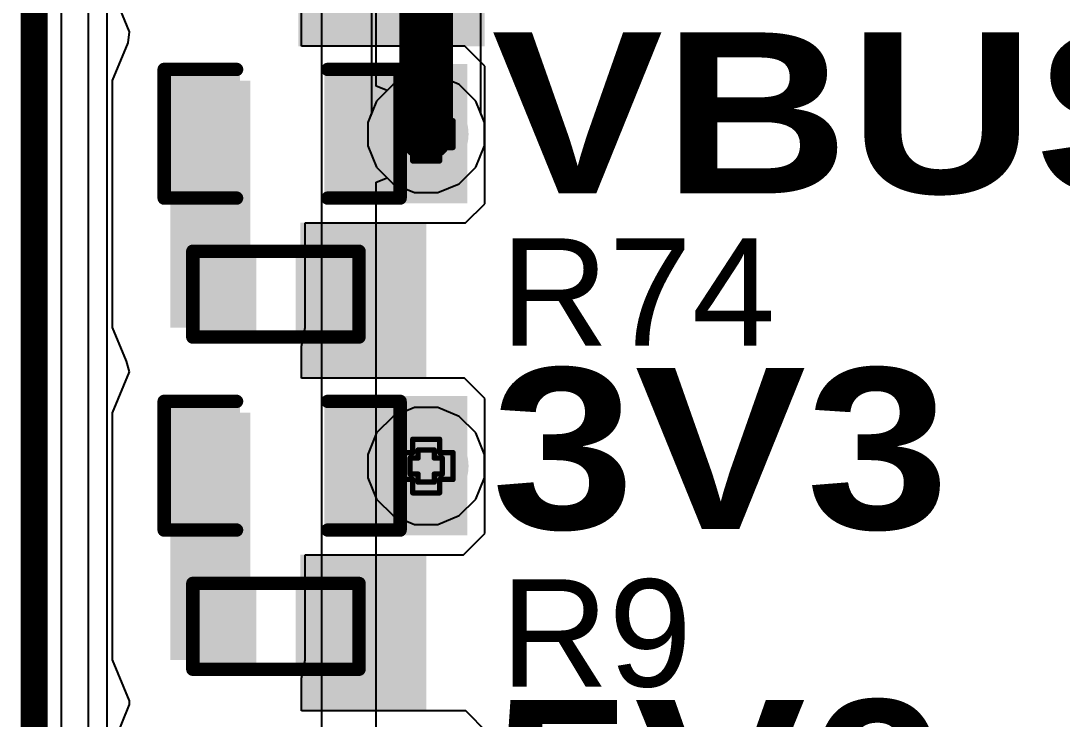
# Model space of a CAD drawing. Header units: inches. Extents: x -4 to 5258, y -4 to 5281.
# Drawn here: x -4.14 to 5.73, y 7.89 to 14.51 of the extents above; entities that cross this region are included whole.
import ezdxf

# ---------------------------------------------------------------- set-up
doc = ezdxf.new("R2010")
doc.units = ezdxf.units.IN
for name, color, linetype in [('Board Outline', 216, 'Continuous'), ('Bottom Layer', 5, 'Continuous'), ('Bottom Solder', 6, 'Continuous'), ('Drill Drawing', 1, 'Continuous'), ('Layer 1', 16, 'Continuous'), ('Layer 2', 76, 'Continuous'), ('Top Layer', 1, 'Continuous'), ('Top Overlay', 2, 'Continuous'), ('Top Paste', 8, 'Continuous'), ('Top Solder', 216, 'Continuous'), ('Via Holes', 16, 'Continuous')]:
    doc.layers.add(name, color=color, linetype=linetype)
doc.styles.add('Arial', font='', dxfattribs={"height": 0.2})
doc.styles.add('Arial Black_Bold', font='', dxfattribs={"height": 0.2})
doc.styles.get('Arial').set_extended_font_data('Arial')
doc.styles.get('Arial Black_Bold').set_extended_font_data('Arial Black', bold=True)

# ---------------------------------------------------------------- blocks, each defined once
blk = doc.blocks.new('R___0402_94')
at = {"layer": 'Top Layer'}
for points in [[(-0.6985, -0.3175), (-0.6985, 0.3175), (-0.2413, 0.3175), (-0.2413, -0.3175)], [(0.2413, -0.3175), (0.2413, 0.3175), (0.6985, 0.3175), (0.6985, -0.3175)]]:
    blk.add_hatch(color=1, dxfattribs=at).paths.add_polyline_path(points)
at = {"layer": 'Top Paste'}
for points in [[(-0.6985, -0.3175), (-0.6985, 0.3175), (-0.2413, 0.3175), (-0.2413, -0.3175)], [(0.2413, -0.3175), (0.2413, 0.3175), (0.6985, 0.3175), (0.6985, -0.3175)]]:
    blk.add_hatch(color=8, dxfattribs=at).paths.add_polyline_path(points)
at = {"layer": 'Top Solder'}
for points in [[(-0.7535, -0.3725), (-0.7535, 0.3725), (-0.1863, 0.3725), (-0.1863, -0.3725)], [(0.1863, -0.3725), (0.1863, 0.3725), (0.7535, 0.3725), (0.7535, -0.3725)]]:
    blk.add_hatch(color=216, dxfattribs=at).paths.add_polyline_path(points)
at = {"layer": 'Top Overlay'}
for points in [[(-0.7874, -0.4064, 0.127, 0.127, 0), (-0.7874, 0.4064, 0.127, 0.127, 0)], [(-0.7874, 0.4064, 0.127, 0.127, 0), (0.7874, 0.4064, 0.127, 0.127, 0)], [(0.7874, -0.4064, 0.127, 0.127, 0), (0.7874, 0.4064, 0.127, 0.127, 0)], [(-0.7874, -0.4064, 0.127, 0.127, 0), (0.7874, -0.4064, 0.127, 0.127, 0)], [(-0.8128, -0.4318, 0.00323, 0.00323, 0), (0.8128, -0.4318, 0.00323, 0.00323, 0)]]:
    blk.add_lwpolyline(points, format="xyseb", dxfattribs=at)
for points in [[(-0.8191, 0.4064, 0.0635, 0.0635, 1), (-0.7556, 0.4064, 0.0635, 0.0635, 1)], [(-0.8191, 0.4064, 0.0635, 0.0635, 1), (-0.7556, 0.4064, 0.0635, 0.0635, 1)], [(0.7556, 0.4064, 0.0635, 0.0635, 1), (0.8191, 0.4064, 0.0635, 0.0635, 1)], [(0.7556, 0.4064, 0.0635, 0.0635, 1), (0.8191, 0.4064, 0.0635, 0.0635, 1)], [(-0.8191, -0.4064, 0.0635, 0.0635, 1), (-0.7556, -0.4064, 0.0635, 0.0635, 1)], [(-0.8191, -0.4064, 0.0635, 0.0635, 1), (-0.7556, -0.4064, 0.0635, 0.0635, 1)], [(0.7556, -0.4064, 0.0635, 0.0635, 1), (0.8191, -0.4064, 0.0635, 0.0635, 1)], [(0.7556, -0.4064, 0.0635, 0.0635, 1), (0.8191, -0.4064, 0.0635, 0.0635, 1)], [(-0.8136, -0.4318, 0.00161, 0.00161, 1), (-0.812, -0.4318, 0.00161, 0.00161, 1)], [(0.812, -0.4318, 0.00161, 0.00161, 1), (0.8136, -0.4318, 0.00161, 0.00161, 1)]]:
    blk.add_lwpolyline(points, format="xyseb", close=True, dxfattribs=at)
blk = doc.blocks.new('R___0402_159')
at = {"layer": 'Top Layer'}
for points in [[(-0.6985, -0.3175), (-0.6985, 0.3175), (-0.2413, 0.3175), (-0.2413, -0.3175)], [(0.2413, -0.3175), (0.2413, 0.3175), (0.6985, 0.3175), (0.6985, -0.3175)]]:
    blk.add_hatch(color=1, dxfattribs=at).paths.add_polyline_path(points)
at = {"layer": 'Top Paste'}
for points in [[(-0.6985, -0.3175), (-0.6985, 0.3175), (-0.2413, 0.3175), (-0.2413, -0.3175)], [(0.2413, -0.3175), (0.2413, 0.3175), (0.6985, 0.3175), (0.6985, -0.3175)]]:
    blk.add_hatch(color=8, dxfattribs=at).paths.add_polyline_path(points)
at = {"layer": 'Top Solder'}
for points in [[(-0.7535, -0.3725), (-0.7535, 0.3725), (-0.1863, 0.3725), (-0.1863, -0.3725)], [(0.1863, -0.3725), (0.1863, 0.3725), (0.7535, 0.3725), (0.7535, -0.3725)]]:
    blk.add_hatch(color=216, dxfattribs=at).paths.add_polyline_path(points)
at = {"layer": 'Top Overlay'}
for points in [[(-0.7874, -0.4064, 0.127, 0.127, 0), (-0.7874, 0.4064, 0.127, 0.127, 0)], [(0.7874, 0.4064, 0.127, 0.127, 0), (-0.7874, 0.4064, 0.127, 0.127, 0)], [(0.7874, 0.4064, 0.127, 0.127, 0), (0.7874, -0.4064, 0.127, 0.127, 0)], [(0.7874, -0.4064, 0.127, 0.127, 0), (-0.7874, -0.4064, 0.127, 0.127, 0)], [(0.8128, -0.4318, 0.00323, 0.00323, 0), (-0.8128, -0.4318, 0.00323, 0.00323, 0)]]:
    blk.add_lwpolyline(points, format="xyseb", dxfattribs=at)
for points in [[(-0.8192, 0.4064, 0.0635, 0.0635, 1), (-0.7557, 0.4064, 0.0635, 0.0635, 1)], [(-0.8192, 0.4064, 0.0635, 0.0635, 1), (-0.7557, 0.4064, 0.0635, 0.0635, 1)], [(0.7556, 0.4064, 0.0635, 0.0635, 1), (0.8191, 0.4064, 0.0635, 0.0635, 1)], [(0.7556, 0.4064, 0.0635, 0.0635, 1), (0.8191, 0.4064, 0.0635, 0.0635, 1)], [(-0.8192, -0.4064, 0.0635, 0.0635, 1), (-0.7557, -0.4064, 0.0635, 0.0635, 1)], [(-0.8192, -0.4064, 0.0635, 0.0635, 1), (-0.7557, -0.4064, 0.0635, 0.0635, 1)], [(0.7556, -0.4064, 0.0635, 0.0635, 1), (0.8191, -0.4064, 0.0635, 0.0635, 1)], [(0.7556, -0.4064, 0.0635, 0.0635, 1), (0.8191, -0.4064, 0.0635, 0.0635, 1)], [(-0.8136, -0.4318, 0.00161, 0.00161, 1), (-0.812, -0.4318, 0.00161, 0.00161, 1)], [(0.812, -0.4318, 0.00161, 0.00161, 1), (0.8136, -0.4318, 0.00161, 0.00161, 1)]]:
    blk.add_lwpolyline(points, format="xyseb", close=True, dxfattribs=at)
blk = doc.blocks.new('LED_0603_200')
at = {"layer": 'Top Layer'}
for points in [[(-1, 0.5), (-0.5, 0.5), (-0.5, -0.5), (-1, -0.5)], [(0.5, 0.5), (1, 0.5), (1, -0.5), (0.5, -0.5)]]:
    blk.add_hatch(color=1, dxfattribs=at).paths.add_polyline_path(points)
at = {"layer": 'Top Overlay'}
blk.add_hatch(color=2, dxfattribs=at).paths.add_polyline_path([(1.1176, -0.6604), (1.7526, -0.6604), (1.7526, 0.6604), (1.1176, 0.6604)])
at = {"layer": 'Top Paste'}
for points in [[(-1, 0.5), (-0.5, 0.5), (-0.5, -0.5), (-1, -0.5)], [(0.5, 0.5), (1, 0.5), (1, -0.5), (0.5, -0.5)]]:
    blk.add_hatch(color=8, dxfattribs=at).paths.add_polyline_path(points)
at = {"layer": 'Top Solder'}
for points in [[(-1.1016, 0.6016), (-0.3984, 0.6016), (-0.3984, -0.6016), (-1.1016, -0.6016)], [(0.3984, 0.6016), (1.1016, 0.6016), (1.1016, -0.6016), (0.3984, -0.6016)]]:
    blk.add_hatch(color=216, dxfattribs=at).paths.add_polyline_path(points)
at = {"layer": 'Top Overlay'}
for points in [[(-1.1176, -0.6096, 0.127, 0.127, 0), (-1.1176, 0.6096, 0.127, 0.127, 0)], [(-1.1176, 0.6096, 0.127, 0.127, 0), (-0.4318, 0.6096, 0.127, 0.127, 0)], [(0.4318, 0.6096, 0.127, 0.127, 0), (1.1176, 0.6096, 0.127, 0.127, 0)], [(1.1176, -0.6096, 0.127, 0.127, 0), (1.1176, 0.6096, 0.127, 0.127, 0)], [(-1.1176, -0.6096, 0.127, 0.127, 0), (-0.4318, -0.6096, 0.127, 0.127, 0)], [(0.4318, -0.6096, 0.127, 0.127, 0), (1.1176, -0.6096, 0.127, 0.127, 0)]]:
    blk.add_lwpolyline(points, format="xyseb", dxfattribs=at)
for points in [[(-1.1494, 0.6096, 0.0635, 0.0635, 1), (-1.0858, 0.6096, 0.0635, 0.0635, 1)], [(-1.1494, 0.6096, 0.0635, 0.0635, 1), (-1.0858, 0.6096, 0.0635, 0.0635, 1)], [(-0.4636, 0.6096, 0.0635, 0.0635, 1), (-0.4001, 0.6096, 0.0635, 0.0635, 1)], [(0.4001, 0.6096, 0.0635, 0.0635, 1), (0.4636, 0.6096, 0.0635, 0.0635, 1)], [(1.0859, 0.6096, 0.0635, 0.0635, 1), (1.1494, 0.6096, 0.0635, 0.0635, 1)], [(1.0859, 0.6096, 0.0635, 0.0635, 1), (1.1494, 0.6096, 0.0635, 0.0635, 1)], [(-1.1494, -0.6096, 0.0635, 0.0635, 1), (-1.0858, -0.6096, 0.0635, 0.0635, 1)], [(-1.1494, -0.6096, 0.0635, 0.0635, 1), (-1.0858, -0.6096, 0.0635, 0.0635, 1)], [(-0.4636, -0.6096, 0.0635, 0.0635, 1), (-0.4001, -0.6096, 0.0635, 0.0635, 1)], [(0.4001, -0.6096, 0.0635, 0.0635, 1), (0.4636, -0.6096, 0.0635, 0.0635, 1)], [(1.0859, -0.6096, 0.0635, 0.0635, 1), (1.1494, -0.6096, 0.0635, 0.0635, 1)], [(1.0859, -0.6096, 0.0635, 0.0635, 1), (1.1494, -0.6096, 0.0635, 0.0635, 1)]]:
    blk.add_lwpolyline(points, format="xyseb", close=True, dxfattribs=at)
blk = doc.blocks.new('LED_0603_202')
at = {"layer": 'Top Layer'}
for points in [[(-1, 0.5), (-0.5, 0.5), (-0.5, -0.5), (-1, -0.5)], [(0.5, 0.5), (1, 0.5), (1, -0.5), (0.5, -0.5)]]:
    blk.add_hatch(color=1, dxfattribs=at).paths.add_polyline_path(points)
at = {"layer": 'Top Overlay'}
blk.add_hatch(color=2, dxfattribs=at).paths.add_polyline_path([(1.1176, -0.6604), (1.7526, -0.6604), (1.7526, 0.6604), (1.1176, 0.6604)])
at = {"layer": 'Top Paste'}
for points in [[(-1, 0.5), (-0.5, 0.5), (-0.5, -0.5), (-1, -0.5)], [(0.5, 0.5), (1, 0.5), (1, -0.5), (0.5, -0.5)]]:
    blk.add_hatch(color=8, dxfattribs=at).paths.add_polyline_path(points)
at = {"layer": 'Top Solder'}
for points in [[(-1.1016, 0.6016), (-0.3984, 0.6016), (-0.3984, -0.6016), (-1.1016, -0.6016)], [(0.3984, 0.6016), (1.1016, 0.6016), (1.1016, -0.6016), (0.3984, -0.6016)]]:
    blk.add_hatch(color=216, dxfattribs=at).paths.add_polyline_path(points)
at = {"layer": 'Top Overlay'}
for points in [[(-1.1176, -0.6096, 0.127, 0.127, 0), (-1.1176, 0.6096, 0.127, 0.127, 0)], [(-1.1176, 0.6096, 0.127, 0.127, 0), (-0.4318, 0.6096, 0.127, 0.127, 0)], [(0.4318, 0.6096, 0.127, 0.127, 0), (1.1176, 0.6096, 0.127, 0.127, 0)], [(1.1176, -0.6096, 0.127, 0.127, 0), (1.1176, 0.6096, 0.127, 0.127, 0)], [(-1.1176, -0.6096, 0.127, 0.127, 0), (-0.4318, -0.6096, 0.127, 0.127, 0)], [(0.4318, -0.6096, 0.127, 0.127, 0), (1.1176, -0.6096, 0.127, 0.127, 0)]]:
    blk.add_lwpolyline(points, format="xyseb", dxfattribs=at)
for points in [[(-1.1494, 0.6096, 0.0635, 0.0635, 1), (-1.0858, 0.6096, 0.0635, 0.0635, 1)], [(-1.1494, 0.6096, 0.0635, 0.0635, 1), (-1.0858, 0.6096, 0.0635, 0.0635, 1)], [(-0.4636, 0.6096, 0.0635, 0.0635, 1), (-0.4001, 0.6096, 0.0635, 0.0635, 1)], [(0.4001, 0.6096, 0.0635, 0.0635, 1), (0.4636, 0.6096, 0.0635, 0.0635, 1)], [(1.0858, 0.6096, 0.0635, 0.0635, 1), (1.1494, 0.6096, 0.0635, 0.0635, 1)], [(1.0858, 0.6096, 0.0635, 0.0635, 1), (1.1494, 0.6096, 0.0635, 0.0635, 1)], [(-1.1494, -0.6096, 0.0635, 0.0635, 1), (-1.0858, -0.6096, 0.0635, 0.0635, 1)], [(-1.1494, -0.6096, 0.0635, 0.0635, 1), (-1.0858, -0.6096, 0.0635, 0.0635, 1)], [(-0.4636, -0.6096, 0.0635, 0.0635, 1), (-0.4001, -0.6096, 0.0635, 0.0635, 1)], [(0.4001, -0.6096, 0.0635, 0.0635, 1), (0.4636, -0.6096, 0.0635, 0.0635, 1)], [(1.0858, -0.6096, 0.0635, 0.0635, 1), (1.1494, -0.6096, 0.0635, 0.0635, 1)], [(1.0858, -0.6096, 0.0635, 0.0635, 1), (1.1494, -0.6096, 0.0635, 0.0635, 1)]]:
    blk.add_lwpolyline(points, format="xyseb", close=True, dxfattribs=at)

msp = doc.modelspace()

# ---------------------------------------------------------------- hatches: boundary and pattern name
at = {"layer": 'Bottom Layer'}
h = msp.add_hatch(color=5, dxfattribs=at)
edge = h.paths.add_edge_path()
edge.add_arc((-0.2967, 13.4333), 0.3, 0, 360)
h = msp.add_hatch(color=5, dxfattribs=at)
edge = h.paths.add_edge_path()
edge.add_arc((-0.2967, 10.2884), 0.3, 0, 360)
at = {"layer": 'Bottom Solder'}
h = msp.add_hatch(color=6, dxfattribs=at)
edge = h.paths.add_edge_path()
edge.add_arc((-0.2967, 13.4333), 0.4016, 0, 360)
h = msp.add_hatch(color=6, dxfattribs=at)
edge = h.paths.add_edge_path()
edge.add_arc((-0.2967, 10.2884), 0.4016, 0, 360)
at = {"layer": 'Layer 1'}
h = msp.add_hatch(color=16, dxfattribs=at)
edge = h.paths.add_edge_path()
edge.add_arc((-0.2967, 13.4333), 0.3, 0, 360)
h = msp.add_hatch(color=16, dxfattribs=at)
edge = h.paths.add_edge_path()
edge.add_arc((-0.2967, 10.2884), 0.3, 0, 360)
at = {"layer": 'Layer 2'}
h = msp.add_hatch(color=76, dxfattribs=at)
edge = h.paths.add_edge_path()
edge.add_arc((-0.2967, 13.4333), 0.3, 0, 360)
h = msp.add_hatch(color=76, dxfattribs=at)
edge = h.paths.add_edge_path()
edge.add_arc((-0.2967, 10.2884), 0.3, 0, 360)
at = {"layer": 'Top Layer'}
for points in [[(-1.507, 14.2659), (0.2579, 14.2659), (0.2579, 15.8259), (-1.507, 15.8259)], [(-2.7199, 11.5996), (-1.9612, 11.5996), (-1.9612, 13.9411), (-2.7199, 13.9411)], [(-0.9109, 13.734), (-0.9109, 13.1319), (-0.2967, 13.1319), (-0.2967, 13.734)], [(-1.4891, 11.1156), (-0.2966, 11.1156), (-0.2966, 12.595), (-1.4891, 12.595)], [(-2.7198, 8.4523), (-1.9611, 8.4523), (-1.9611, 10.7938), (-2.7198, 10.7938)], [(-0.9109, 10.5891), (-0.9109, 9.9869), (-0.2967, 9.9869), (-0.2967, 10.5891)], [(-1.4891, 7.9683), (-0.2966, 7.9683), (-0.2966, 9.4478), (-1.4891, 9.4478)]]:
    msp.add_hatch(color=1, dxfattribs=at).paths.add_polyline_path(points)
h = msp.add_hatch(color=1, dxfattribs=at)
edge = h.paths.add_edge_path()
edge.add_arc((-0.2967, 13.4333), 0.3, 0, 360)
h = msp.add_hatch(color=1, dxfattribs=at)
edge = h.paths.add_edge_path()
edge.add_arc((-0.2967, 10.2884), 0.3, 0, 360)
at = {"layer": 'Top Solder'}
h = msp.add_hatch(color=216, dxfattribs=at)
edge = h.paths.add_edge_path()
edge.add_arc((-0.2967, 13.4333), 0.4016, 0, 360)
h = msp.add_hatch(color=216, dxfattribs=at)
edge = h.paths.add_edge_path()
edge.add_arc((-0.2967, 10.2884), 0.4016, 0, 360)
at = {"layer": 'Via Holes'}
h = msp.add_hatch(color=7, dxfattribs=at)
edge = h.paths.add_edge_path()
edge.add_arc((-0.2967, 13.4333), 0.15, 0, 360)
h = msp.add_hatch(color=7, dxfattribs=at)
edge = h.paths.add_edge_path()
edge.add_arc((-0.2967, 10.2884), 0.15, 0, 360)

# ---------------------------------------------------------------- linework, layer by layer
at = {"layer": 'Board Outline'}
msp.add_lwpolyline([(-4.0093, -3.9907, 0.254, 0.254, 0), (-4.0093, 106.0093, 0.254, 0.254, 0)], format="xyseb", dxfattribs=at)
at = {"layer": 'Bottom Layer'}
for p, q in [((-3.319, 3.6731), (-3.319, 20.9148)), ((-0.8146, 16.74), (-0.8146, 13.6305)), ((0.2213, 13.6305), (0.2213, 16.5255)), ((-0.8146, 13.6305), (-0.8507, 13.5435)), ((0.2573, 13.5435), (0.2213, 13.6305)), ((-0.8507, 13.5435), (-0.8507, 13.3231)), ((0.2573, 13.3231), (0.2573, 13.5435)), ((-0.8507, 13.3231), (-0.7664, 13.1195)), ((0.173, 13.1195), (0.2573, 13.3231)), ((-0.7664, 13.1195), (-0.6105, 12.9637)), ((0.0171, 12.9637), (0.173, 13.1195)), ((-0.6105, 12.9637), (-0.4069, 12.8793)), ((-0.1865, 12.8793), (0.0171, 12.9637)), ((-0.4069, 12.8793), (-0.1865, 12.8793))]:
    msp.add_line(p, q, dxfattribs=at)
msp.add_lwpolyline([(-0.2967, 13.4333, 0.508, 0.508, 0), (-0.2967, 16.74, 0.508, 0.508, 0)], format="xyseb", dxfattribs=at)
msp.add_lwpolyline([(-0.4237, 13.4333, 0.254, 0.254, 1), (-0.1697, 13.4333, 0.254, 0.254, 1)], format="xyseb", close=True, dxfattribs=at)
at = {"layer": 'Drill Drawing'}
for points in [[(-0.4237, 13.5603, 0.0508, 0.0508, 0), (-0.4237, 13.6873, 0.0508, 0.0508, 0)], [(-0.4237, 13.6873, 0.0508, 0.0508, 0), (-0.1697, 13.6873, 0.0508, 0.0508, 0)], [(-0.1697, 13.5603, 0.0508, 0.0508, 0), (-0.1697, 13.6873, 0.0508, 0.0508, 0)], [(-0.5507, 13.3063, 0.0508, 0.0508, 0), (-0.5507, 13.5603, 0.0508, 0.0508, 0)], [(-0.5507, 13.5603, 0.0508, 0.0508, 0), (-0.4237, 13.5603, 0.0508, 0.0508, 0)], [(-0.4491, 13.3571, 0.0508, 0.0508, 0), (-0.4491, 13.5095, 0.0508, 0.0508, 0)], [(-0.4491, 13.5095, 0.0508, 0.0508, 0), (-0.3729, 13.5095, 0.0508, 0.0508, 0)], [(-0.3729, 13.5095, 0.0508, 0.0508, 0), (-0.3729, 13.5857, 0.0508, 0.0508, 0)], [(-0.3729, 13.5857, 0.0508, 0.0508, 0), (-0.2205, 13.5857, 0.0508, 0.0508, 0)], [(-0.2205, 13.5095, 0.0508, 0.0508, 0), (-0.2205, 13.5857, 0.0508, 0.0508, 0)], [(-0.2205, 13.5095, 0.0508, 0.0508, 0), (-0.1443, 13.5095, 0.0508, 0.0508, 0)], [(-0.1697, 13.5603, 0.0508, 0.0508, 0), (-0.0427, 13.5603, 0.0508, 0.0508, 0)], [(-0.1443, 13.3571, 0.0508, 0.0508, 0), (-0.1443, 13.5095, 0.0508, 0.0508, 0)], [(-0.0427, 13.3063, 0.0508, 0.0508, 0), (-0.0427, 13.5603, 0.0508, 0.0508, 0)], [(-0.5507, 13.3063, 0.0508, 0.0508, 0), (-0.4237, 13.3063, 0.0508, 0.0508, 0)], [(-0.4491, 13.3571, 0.0508, 0.0508, 0), (-0.3729, 13.3571, 0.0508, 0.0508, 0)], [(-0.4237, 13.1793, 0.0508, 0.0508, 0), (-0.4237, 13.3063, 0.0508, 0.0508, 0)], [(-0.3729, 13.2809, 0.0508, 0.0508, 0), (-0.3729, 13.3571, 0.0508, 0.0508, 0)], [(-0.2205, 13.3571, 0.0508, 0.0508, 0), (-0.1443, 13.3571, 0.0508, 0.0508, 0)], [(-0.2205, 13.2809, 0.0508, 0.0508, 0), (-0.2205, 13.3571, 0.0508, 0.0508, 0)], [(-0.1697, 13.3063, 0.0508, 0.0508, 0), (-0.0427, 13.3063, 0.0508, 0.0508, 0)], [(-0.1697, 13.1793, 0.0508, 0.0508, 0), (-0.1697, 13.3063, 0.0508, 0.0508, 0)], [(-0.3729, 13.2809, 0.0508, 0.0508, 0), (-0.2205, 13.2809, 0.0508, 0.0508, 0)], [(-0.4237, 13.1793, 0.0508, 0.0508, 0), (-0.1697, 13.1793, 0.0508, 0.0508, 0)], [(-0.4237, 10.4154, 0.0508, 0.0508, 0), (-0.4237, 10.5424, 0.0508, 0.0508, 0)], [(-0.4237, 10.5424, 0.0508, 0.0508, 0), (-0.1697, 10.5424, 0.0508, 0.0508, 0)], [(-0.1697, 10.4154, 0.0508, 0.0508, 0), (-0.1697, 10.5424, 0.0508, 0.0508, 0)], [(-0.3729, 10.3646, 0.0508, 0.0508, 0), (-0.3729, 10.4408, 0.0508, 0.0508, 0)], [(-0.3729, 10.4408, 0.0508, 0.0508, 0), (-0.2205, 10.4408, 0.0508, 0.0508, 0)], [(-0.2205, 10.3646, 0.0508, 0.0508, 0), (-0.2205, 10.4408, 0.0508, 0.0508, 0)], [(-0.5507, 10.1614, 0.0508, 0.0508, 0), (-0.5507, 10.4154, 0.0508, 0.0508, 0)], [(-0.5507, 10.4154, 0.0508, 0.0508, 0), (-0.4237, 10.4154, 0.0508, 0.0508, 0)], [(-0.4491, 10.2122, 0.0508, 0.0508, 0), (-0.4491, 10.3646, 0.0508, 0.0508, 0)], [(-0.4491, 10.3646, 0.0508, 0.0508, 0), (-0.3729, 10.3646, 0.0508, 0.0508, 0)], [(-0.2205, 10.3646, 0.0508, 0.0508, 0), (-0.1443, 10.3646, 0.0508, 0.0508, 0)], [(-0.1697, 10.4154, 0.0508, 0.0508, 0), (-0.0427, 10.4154, 0.0508, 0.0508, 0)], [(-0.1443, 10.2122, 0.0508, 0.0508, 0), (-0.1443, 10.3646, 0.0508, 0.0508, 0)], [(-0.0427, 10.1614, 0.0508, 0.0508, 0), (-0.0427, 10.4154, 0.0508, 0.0508, 0)], [(-0.5507, 10.1614, 0.0508, 0.0508, 0), (-0.4237, 10.1614, 0.0508, 0.0508, 0)], [(-0.4491, 10.2122, 0.0508, 0.0508, 0), (-0.3729, 10.2122, 0.0508, 0.0508, 0)], [(-0.4237, 10.0344, 0.0508, 0.0508, 0), (-0.4237, 10.1614, 0.0508, 0.0508, 0)], [(-0.3729, 10.136, 0.0508, 0.0508, 0), (-0.3729, 10.2122, 0.0508, 0.0508, 0)], [(-0.3729, 10.136, 0.0508, 0.0508, 0), (-0.2205, 10.136, 0.0508, 0.0508, 0)], [(-0.2205, 10.2122, 0.0508, 0.0508, 0), (-0.1443, 10.2122, 0.0508, 0.0508, 0)], [(-0.2205, 10.136, 0.0508, 0.0508, 0), (-0.2205, 10.2122, 0.0508, 0.0508, 0)], [(-0.1697, 10.1614, 0.0508, 0.0508, 0), (-0.0427, 10.1614, 0.0508, 0.0508, 0)], [(-0.1697, 10.0344, 0.0508, 0.0508, 0), (-0.1697, 10.1614, 0.0508, 0.0508, 0)], [(-0.4237, 10.0344, 0.0508, 0.0508, 0), (-0.1697, 10.0344, 0.0508, 0.0508, 0)]]:
    msp.add_lwpolyline(points, format="xyseb", dxfattribs=at)
for points in [[(-0.4364, 13.6873, 0.0254, 0.0254, 1), (-0.411, 13.6873, 0.0254, 0.0254, 1)], [(-0.4364, 13.6873, 0.0254, 0.0254, 1), (-0.411, 13.6873, 0.0254, 0.0254, 1)], [(-0.1824, 13.6873, 0.0254, 0.0254, 1), (-0.157, 13.6873, 0.0254, 0.0254, 1)], [(-0.1824, 13.6873, 0.0254, 0.0254, 1), (-0.157, 13.6873, 0.0254, 0.0254, 1)], [(-0.5634, 13.5603, 0.0254, 0.0254, 1), (-0.538, 13.5603, 0.0254, 0.0254, 1)], [(-0.5634, 13.5603, 0.0254, 0.0254, 1), (-0.538, 13.5603, 0.0254, 0.0254, 1)], [(-0.4618, 13.5095, 0.0254, 0.0254, 1), (-0.4364, 13.5095, 0.0254, 0.0254, 1)], [(-0.4618, 13.5095, 0.0254, 0.0254, 1), (-0.4364, 13.5095, 0.0254, 0.0254, 1)], [(-0.4364, 13.5603, 0.0254, 0.0254, 1), (-0.411, 13.5603, 0.0254, 0.0254, 1)], [(-0.4364, 13.5603, 0.0254, 0.0254, 1), (-0.411, 13.5603, 0.0254, 0.0254, 1)], [(-0.3856, 13.5857, 0.0254, 0.0254, 1), (-0.3602, 13.5857, 0.0254, 0.0254, 1)], [(-0.3856, 13.5857, 0.0254, 0.0254, 1), (-0.3602, 13.5857, 0.0254, 0.0254, 1)], [(-0.3856, 13.5095, 0.0254, 0.0254, 1), (-0.3602, 13.5095, 0.0254, 0.0254, 1)], [(-0.3856, 13.5095, 0.0254, 0.0254, 1), (-0.3602, 13.5095, 0.0254, 0.0254, 1)], [(-0.2332, 13.5857, 0.0254, 0.0254, 1), (-0.2078, 13.5857, 0.0254, 0.0254, 1)], [(-0.2332, 13.5857, 0.0254, 0.0254, 1), (-0.2078, 13.5857, 0.0254, 0.0254, 1)], [(-0.2332, 13.5095, 0.0254, 0.0254, 1), (-0.2078, 13.5095, 0.0254, 0.0254, 1)], [(-0.2332, 13.5095, 0.0254, 0.0254, 1), (-0.2078, 13.5095, 0.0254, 0.0254, 1)], [(-0.1824, 13.5603, 0.0254, 0.0254, 1), (-0.157, 13.5603, 0.0254, 0.0254, 1)], [(-0.1824, 13.5603, 0.0254, 0.0254, 1), (-0.157, 13.5603, 0.0254, 0.0254, 1)], [(-0.157, 13.5095, 0.0254, 0.0254, 1), (-0.1316, 13.5095, 0.0254, 0.0254, 1)], [(-0.157, 13.5095, 0.0254, 0.0254, 1), (-0.1316, 13.5095, 0.0254, 0.0254, 1)], [(-0.0554, 13.5603, 0.0254, 0.0254, 1), (-0.03, 13.5603, 0.0254, 0.0254, 1)], [(-0.0554, 13.5603, 0.0254, 0.0254, 1), (-0.03, 13.5603, 0.0254, 0.0254, 1)], [(-0.5634, 13.3063, 0.0254, 0.0254, 1), (-0.538, 13.3063, 0.0254, 0.0254, 1)], [(-0.5634, 13.3063, 0.0254, 0.0254, 1), (-0.538, 13.3063, 0.0254, 0.0254, 1)], [(-0.4618, 13.3571, 0.0254, 0.0254, 1), (-0.4364, 13.3571, 0.0254, 0.0254, 1)], [(-0.4618, 13.3571, 0.0254, 0.0254, 1), (-0.4364, 13.3571, 0.0254, 0.0254, 1)], [(-0.4364, 13.3063, 0.0254, 0.0254, 1), (-0.411, 13.3063, 0.0254, 0.0254, 1)], [(-0.4364, 13.3063, 0.0254, 0.0254, 1), (-0.411, 13.3063, 0.0254, 0.0254, 1)], [(-0.3856, 13.3571, 0.0254, 0.0254, 1), (-0.3602, 13.3571, 0.0254, 0.0254, 1)], [(-0.3856, 13.3571, 0.0254, 0.0254, 1), (-0.3602, 13.3571, 0.0254, 0.0254, 1)], [(-0.2332, 13.3571, 0.0254, 0.0254, 1), (-0.2078, 13.3571, 0.0254, 0.0254, 1)], [(-0.2332, 13.3571, 0.0254, 0.0254, 1), (-0.2078, 13.3571, 0.0254, 0.0254, 1)], [(-0.1824, 13.3063, 0.0254, 0.0254, 1), (-0.157, 13.3063, 0.0254, 0.0254, 1)], [(-0.1824, 13.3063, 0.0254, 0.0254, 1), (-0.157, 13.3063, 0.0254, 0.0254, 1)], [(-0.157, 13.3571, 0.0254, 0.0254, 1), (-0.1316, 13.3571, 0.0254, 0.0254, 1)], [(-0.157, 13.3571, 0.0254, 0.0254, 1), (-0.1316, 13.3571, 0.0254, 0.0254, 1)], [(-0.0554, 13.3063, 0.0254, 0.0254, 1), (-0.03, 13.3063, 0.0254, 0.0254, 1)], [(-0.0554, 13.3063, 0.0254, 0.0254, 1), (-0.03, 13.3063, 0.0254, 0.0254, 1)], [(-0.3856, 13.2809, 0.0254, 0.0254, 1), (-0.3602, 13.2809, 0.0254, 0.0254, 1)], [(-0.3856, 13.2809, 0.0254, 0.0254, 1), (-0.3602, 13.2809, 0.0254, 0.0254, 1)], [(-0.2332, 13.2809, 0.0254, 0.0254, 1), (-0.2078, 13.2809, 0.0254, 0.0254, 1)], [(-0.2332, 13.2809, 0.0254, 0.0254, 1), (-0.2078, 13.2809, 0.0254, 0.0254, 1)], [(-0.4364, 13.1793, 0.0254, 0.0254, 1), (-0.411, 13.1793, 0.0254, 0.0254, 1)], [(-0.4364, 13.1793, 0.0254, 0.0254, 1), (-0.411, 13.1793, 0.0254, 0.0254, 1)], [(-0.1824, 13.1793, 0.0254, 0.0254, 1), (-0.157, 13.1793, 0.0254, 0.0254, 1)], [(-0.1824, 13.1793, 0.0254, 0.0254, 1), (-0.157, 13.1793, 0.0254, 0.0254, 1)], [(-0.4364, 10.5424, 0.0254, 0.0254, 1), (-0.411, 10.5424, 0.0254, 0.0254, 1)], [(-0.4364, 10.5424, 0.0254, 0.0254, 1), (-0.411, 10.5424, 0.0254, 0.0254, 1)], [(-0.1824, 10.5424, 0.0254, 0.0254, 1), (-0.157, 10.5424, 0.0254, 0.0254, 1)], [(-0.1824, 10.5424, 0.0254, 0.0254, 1), (-0.157, 10.5424, 0.0254, 0.0254, 1)], [(-0.3856, 10.4408, 0.0254, 0.0254, 1), (-0.3602, 10.4408, 0.0254, 0.0254, 1)], [(-0.3856, 10.4408, 0.0254, 0.0254, 1), (-0.3602, 10.4408, 0.0254, 0.0254, 1)], [(-0.2332, 10.4408, 0.0254, 0.0254, 1), (-0.2078, 10.4408, 0.0254, 0.0254, 1)], [(-0.2332, 10.4408, 0.0254, 0.0254, 1), (-0.2078, 10.4408, 0.0254, 0.0254, 1)], [(-0.5634, 10.4154, 0.0254, 0.0254, 1), (-0.538, 10.4154, 0.0254, 0.0254, 1)], [(-0.5634, 10.4154, 0.0254, 0.0254, 1), (-0.538, 10.4154, 0.0254, 0.0254, 1)], [(-0.4618, 10.3646, 0.0254, 0.0254, 1), (-0.4364, 10.3646, 0.0254, 0.0254, 1)], [(-0.4618, 10.3646, 0.0254, 0.0254, 1), (-0.4364, 10.3646, 0.0254, 0.0254, 1)], [(-0.4364, 10.4154, 0.0254, 0.0254, 1), (-0.411, 10.4154, 0.0254, 0.0254, 1)], [(-0.4364, 10.4154, 0.0254, 0.0254, 1), (-0.411, 10.4154, 0.0254, 0.0254, 1)], [(-0.3856, 10.3646, 0.0254, 0.0254, 1), (-0.3602, 10.3646, 0.0254, 0.0254, 1)], [(-0.3856, 10.3646, 0.0254, 0.0254, 1), (-0.3602, 10.3646, 0.0254, 0.0254, 1)], [(-0.2332, 10.3646, 0.0254, 0.0254, 1), (-0.2078, 10.3646, 0.0254, 0.0254, 1)], [(-0.2332, 10.3646, 0.0254, 0.0254, 1), (-0.2078, 10.3646, 0.0254, 0.0254, 1)], [(-0.1824, 10.4154, 0.0254, 0.0254, 1), (-0.157, 10.4154, 0.0254, 0.0254, 1)], [(-0.1824, 10.4154, 0.0254, 0.0254, 1), (-0.157, 10.4154, 0.0254, 0.0254, 1)], [(-0.157, 10.3646, 0.0254, 0.0254, 1), (-0.1316, 10.3646, 0.0254, 0.0254, 1)], [(-0.157, 10.3646, 0.0254, 0.0254, 1), (-0.1316, 10.3646, 0.0254, 0.0254, 1)], [(-0.0554, 10.4154, 0.0254, 0.0254, 1), (-0.03, 10.4154, 0.0254, 0.0254, 1)], [(-0.0554, 10.4154, 0.0254, 0.0254, 1), (-0.03, 10.4154, 0.0254, 0.0254, 1)], [(-0.5634, 10.1614, 0.0254, 0.0254, 1), (-0.538, 10.1614, 0.0254, 0.0254, 1)], [(-0.5634, 10.1614, 0.0254, 0.0254, 1), (-0.538, 10.1614, 0.0254, 0.0254, 1)], [(-0.4618, 10.2122, 0.0254, 0.0254, 1), (-0.4364, 10.2122, 0.0254, 0.0254, 1)], [(-0.4618, 10.2122, 0.0254, 0.0254, 1), (-0.4364, 10.2122, 0.0254, 0.0254, 1)], [(-0.4364, 10.1614, 0.0254, 0.0254, 1), (-0.411, 10.1614, 0.0254, 0.0254, 1)], [(-0.4364, 10.1614, 0.0254, 0.0254, 1), (-0.411, 10.1614, 0.0254, 0.0254, 1)], [(-0.3856, 10.2122, 0.0254, 0.0254, 1), (-0.3602, 10.2122, 0.0254, 0.0254, 1)], [(-0.3856, 10.2122, 0.0254, 0.0254, 1), (-0.3602, 10.2122, 0.0254, 0.0254, 1)], [(-0.3856, 10.136, 0.0254, 0.0254, 1), (-0.3602, 10.136, 0.0254, 0.0254, 1)], [(-0.3856, 10.136, 0.0254, 0.0254, 1), (-0.3602, 10.136, 0.0254, 0.0254, 1)], [(-0.2332, 10.2122, 0.0254, 0.0254, 1), (-0.2078, 10.2122, 0.0254, 0.0254, 1)], [(-0.2332, 10.2122, 0.0254, 0.0254, 1), (-0.2078, 10.2122, 0.0254, 0.0254, 1)], [(-0.2332, 10.136, 0.0254, 0.0254, 1), (-0.2078, 10.136, 0.0254, 0.0254, 1)], [(-0.2332, 10.136, 0.0254, 0.0254, 1), (-0.2078, 10.136, 0.0254, 0.0254, 1)], [(-0.1824, 10.1614, 0.0254, 0.0254, 1), (-0.157, 10.1614, 0.0254, 0.0254, 1)], [(-0.1824, 10.1614, 0.0254, 0.0254, 1), (-0.157, 10.1614, 0.0254, 0.0254, 1)], [(-0.157, 10.2122, 0.0254, 0.0254, 1), (-0.1316, 10.2122, 0.0254, 0.0254, 1)], [(-0.157, 10.2122, 0.0254, 0.0254, 1), (-0.1316, 10.2122, 0.0254, 0.0254, 1)], [(-0.0554, 10.1614, 0.0254, 0.0254, 1), (-0.03, 10.1614, 0.0254, 0.0254, 1)], [(-0.0554, 10.1614, 0.0254, 0.0254, 1), (-0.03, 10.1614, 0.0254, 0.0254, 1)], [(-0.4364, 10.0344, 0.0254, 0.0254, 1), (-0.411, 10.0344, 0.0254, 0.0254, 1)], [(-0.4364, 10.0344, 0.0254, 0.0254, 1), (-0.411, 10.0344, 0.0254, 0.0254, 1)], [(-0.1824, 10.0344, 0.0254, 0.0254, 1), (-0.157, 10.0344, 0.0254, 0.0254, 1)], [(-0.1824, 10.0344, 0.0254, 0.0254, 1), (-0.157, 10.0344, 0.0254, 0.0254, 1)]]:
    msp.add_lwpolyline(points, format="xyseb", close=True, dxfattribs=at)
at = {"layer": 'Layer 1'}
for p, q in [((-3.7504, -3.7317), (-3.7504, 105.7504)), ((-1.287, 20.8297), (-1.287, -3.7317)), ((-0.7691, 13.8881), (-0.7691, 20.6151)), ((-0.4069, 13.9873), (-0.6105, 13.903)), ((-0.1865, 13.9873), (-0.4069, 13.9873)), ((0.0171, 13.903), (-0.1865, 13.9873)), ((-0.6675, 13.846), (-0.7691, 13.8881)), ((-0.6105, 13.903), (-0.6675, 13.846)), ((0.173, 13.7471), (0.0171, 13.903)), ((0.2573, 13.5435), (0.173, 13.7471)), ((0.2573, 13.3231), (0.2573, 13.5435)), ((0.173, 13.1195), (0.2573, 13.3231)), ((0.0171, 12.9637), (0.173, 13.1195)), ((-0.7691, 12.9785), (-0.6675, 13.0206)), ((-0.7691, 6.0698), (-0.7691, 12.9785)), ((-0.6675, 13.0206), (-0.6105, 12.9637)), ((-0.6105, 12.9637), (-0.4069, 12.8793)), ((-0.1865, 12.8793), (0.0171, 12.9637)), ((-0.4069, 12.8793), (-0.1865, 12.8793))]:
    msp.add_line(p, q, dxfattribs=at)
at = {"layer": 'Layer 2'}
for p, q in [((-3.7504, -3.7317), (-3.7504, 94.5155)), ((-0.4069, 13.9873), (-0.6105, 13.903)), ((-0.1865, 13.9873), (-0.4069, 13.9873)), ((0.0171, 13.903), (-0.1865, 13.9873)), ((-0.6105, 13.903), (-0.7664, 13.7471)), ((0.173, 13.7471), (0.0171, 13.903)), ((-0.7664, 13.7471), (-0.8507, 13.5435)), ((0.2573, 13.5435), (0.173, 13.7471)), ((-0.8507, 13.5435), (-0.8507, 13.3231)), ((0.2573, 13.3231), (0.2573, 13.5435)), ((-0.8507, 13.3231), (-0.7664, 13.1195)), ((0.173, 13.1195), (0.2573, 13.3231)), ((-0.7664, 13.1195), (-0.6105, 12.9637)), ((0.0171, 12.9637), (0.173, 13.1195)), ((-0.6105, 12.9637), (-0.4069, 12.8793)), ((-0.1865, 12.8793), (0.0171, 12.9637)), ((-0.4069, 12.8793), (-0.1865, 12.8793)), ((-0.6105, 10.758), (-0.7663, 10.6022)), ((-0.4069, 10.8424), (-0.6105, 10.758)), ((-0.1865, 10.8424), (-0.4069, 10.8424)), ((0.0172, 10.758), (-0.1865, 10.8424)), ((0.173, 10.6022), (0.0172, 10.758)), ((-0.7663, 10.6022), (-0.8507, 10.3986)), ((0.2573, 10.3986), (0.173, 10.6022)), ((-0.8507, 10.3986), (-0.8507, 10.1782)), ((0.2573, 10.1782), (0.2573, 10.3986)), ((-0.8507, 10.1782), (-0.7663, 9.9745)), ((0.173, 9.9745), (0.2573, 10.1782)), ((-0.7663, 9.9745), (-0.6105, 9.8187)), ((0.0172, 9.8187), (0.173, 9.9745)), ((-0.6105, 9.8187), (-0.4069, 9.7344)), ((-0.1865, 9.7344), (0.0172, 9.8187)), ((-0.4069, 9.7344), (-0.1865, 9.7344))]:
    msp.add_line(p, q, dxfattribs=at)
at = {"layer": 'Top Layer'}
for p, q in [((-3.4968, 3.555), (-3.4968, 98.428)), ((-3.2697, 14.7904), (-3.1086, 14.4016)), ((-1.4785, 14.2659), (-1.4785, 14.6125)), ((-3.1086, 14.4016), (-3.1222, 14.2972)), ((-3.1222, 14.2972), (-3.2697, 13.9411)), ((0.0698, 14.2659), (-1.4785, 14.2659)), ((0.2579, 14.0778), (0.0698, 14.2659)), ((0.2579, 12.7734), (0.2579, 14.0778)), ((-3.2697, 13.9411), (-3.2697, 11.5996)), ((0.0772, 12.5927), (0.2579, 12.7734)), ((-1.4432, 11.5996), (-1.4432, 12.5927)), ((-1.4432, 12.5927), (0.0772, 12.5927)), ((-3.2697, 11.5996), (-3.1376, 11.2806)), ((-1.4785, 11.4219), (-1.4432, 11.5996)), ((-1.4785, 11.1209), (-1.4785, 11.4219)), ((-3.1376, 11.2806), (-3.1087, 11.1826)), ((-3.1087, 11.1826), (-3.2697, 10.7938)), ((0.0651, 11.1209), (-1.4785, 11.1209)), ((0.2579, 10.9282), (0.0651, 11.1209)), ((0.2579, 9.6492), (0.2579, 10.9282)), ((-3.2697, 10.7938), (-3.2697, 8.4523)), ((0.0565, 9.4478), (0.2579, 9.6492)), ((-1.4432, 8.4523), (-1.4432, 9.4478)), ((-1.4432, 9.4478), (0.0565, 9.4478)), ((-3.2697, 8.4523), (-3.1087, 8.0635)), ((-1.4785, 8.2746), (-1.4432, 8.4523)), ((-1.4785, 7.9683), (-1.4785, 8.2746)), ((-3.1087, 8.0279), (-3.2697, 7.6391)), ((-3.1087, 8.0635), (-3.1087, 8.0279)), ((0.0785, 7.9683), (-1.4785, 7.9683)), ((0.2844, 7.7624), (0.0785, 7.9683))]:
    msp.add_line(p, q, dxfattribs=at)

# ---------------------------------------------------------------- block references
for name, p in [('LED_0603_200', (-1.6609, 13.4366)), ('R___0402_94', (-1.7199, 11.9171)), ('LED_0603_202', (-1.6609, 10.2917))]:
    msp.add_blockref(name, p)
at = {"rotation": 180}
msp.add_blockref('R___0402_159', (-1.7199, 8.7698), dxfattribs=at)

# ---------------------------------------------------------------- texts
at = {"layer": 'Top Overlay', "style": 'Arial Black_Bold'}
for s, p in [('VBUS', (0.3227, 12.8725)), ('3V3', (0.3227, 9.6934)), ('5V0', (0.3198, 6.5477))]:
    msp.add_text(s, height=1.524, rotation=360, dxfattribs=at).set_placement(p)
at = {"layer": 'Top Overlay', "style": 'Arial'}
for s, p in [('R74', (0.4066, 11.4294)), ('R9', (0.4066, 8.1994))]:
    msp.add_text(s, height=1.016, dxfattribs=at).set_placement(p)

doc.saveas('drawing.dxf')
